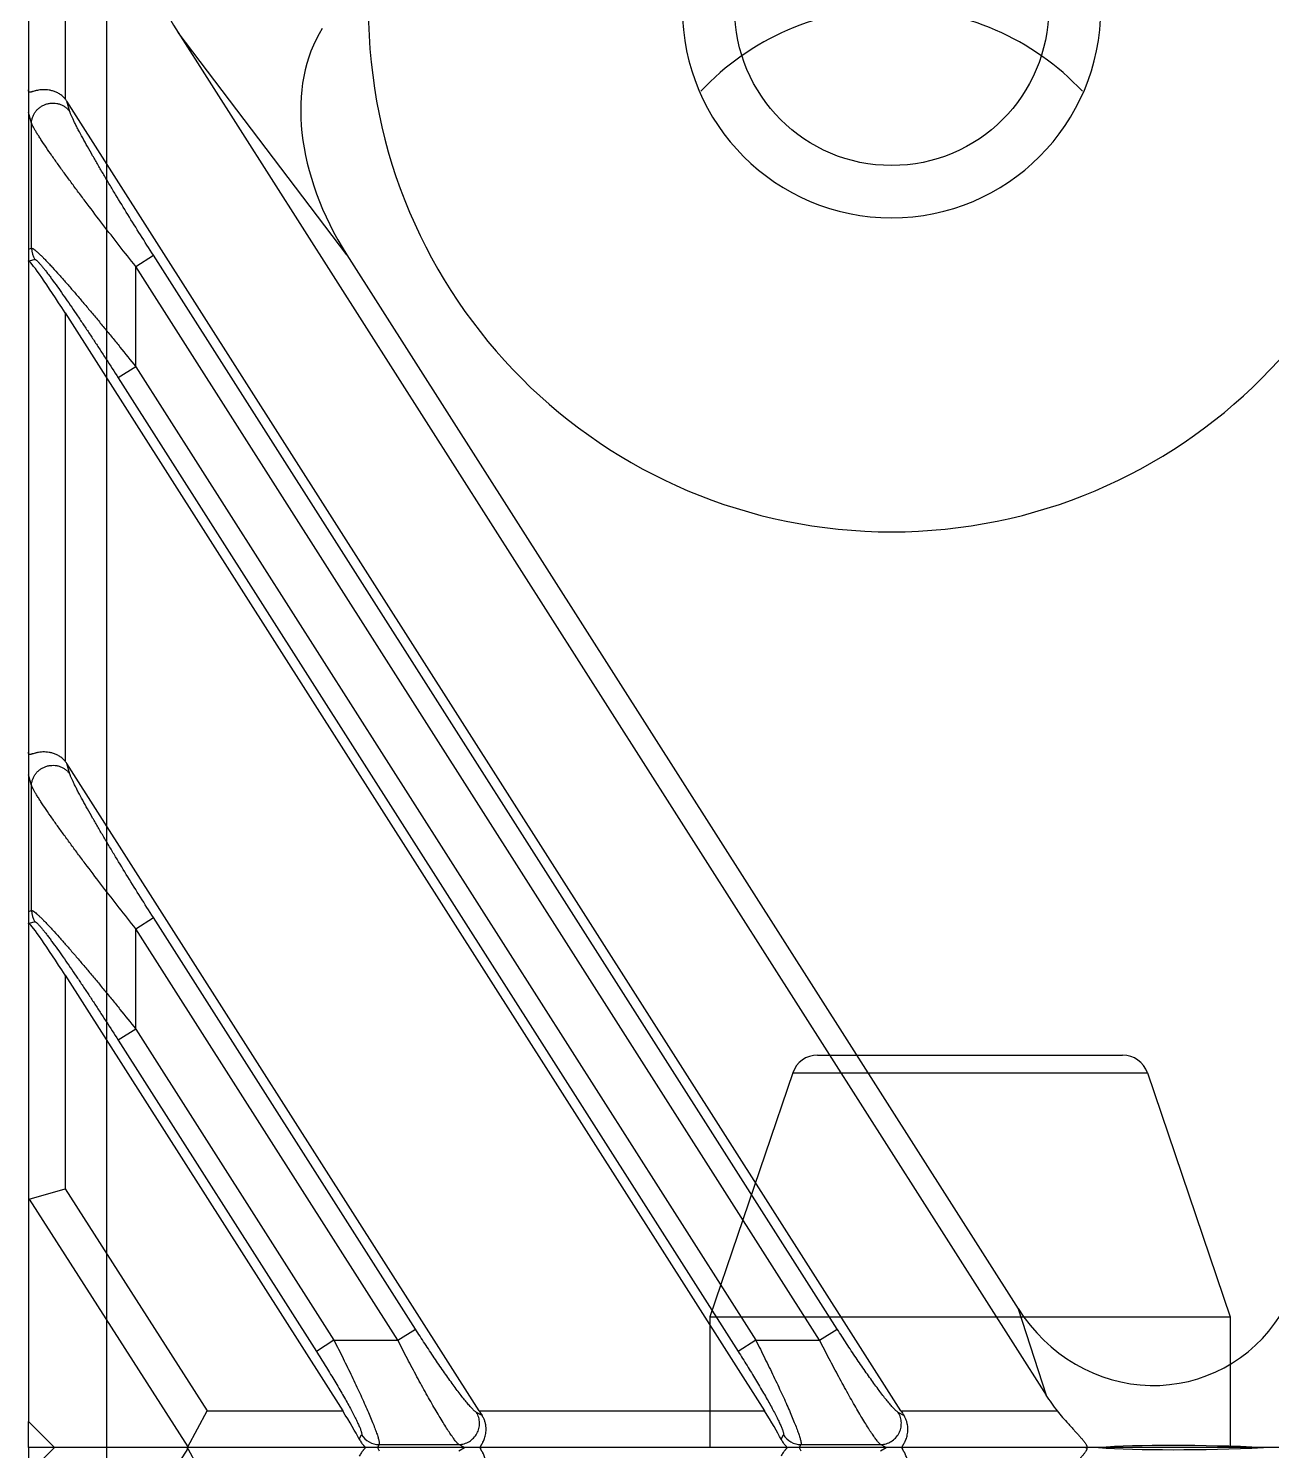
# Model space of a CAD drawing. Header units: millimetres. Extents: x 562 to 17351, y 2396 to 6995.
# Drawn here: x 12138.82 to 12162.58, y 4206.16 to 4233.34 of the extents above; entities that cross this region are included whole.
import ezdxf

# ---------------------------------------------------------------- set-up
doc = ezdxf.new("R2010")
doc.units = ezdxf.units.MM
doc.layers.add('_88746', color=7, linetype='Continuous')

# ---------------------------------------------------------------- blocks, each defined once
blk = doc.blocks.new('DTGCNV')
at = {"color": 7, "linetype": 'Continuous'}
for p, q in [((12731.701, 5017.697), (12737.535, 5017.697)), ((12731.228, 5017.358), (12729.643, 5012.697)), ((12731.228, 5017.358), (12738.009, 5017.358)), ((12738.009, 5017.358), (12739.593, 5012.697)), ((12729.643, 5012.697), (12729.643, 5010.197)), ((12729.643, 5012.697), (12739.593, 5012.697)), ((12739.593, 5012.697), (12739.593, 5010.197)), ((12717.118, 5010.197), (12716.618, 5009.697)), ((12716.618, 5010.197), (12716.618, 4673.197)), ((13316.618, 5010.197), (12716.618, 5010.197)), ((12723.29, 5010.197), (12723.323, 5010.138)), ((12724.846, 5010.138), (12724.954, 5010.197)), ((12731.353, 5010.197), (12731.385, 5010.138)), ((12732.909, 5010.138), (12733.017, 5010.197)), ((12719.662, 5010.18), (12716.635, 5005.452)), ((12719.662, 5010.18), (12720.035, 5009.497)), ((12717.318, 4710.171), (12717.318, 4698.471)), ((12722.704, 4695.492), (12719.48, 4699.738)), ((12719.48, 4699.738), (12736.07, 4673.698)), ((12733.297, 4673.397), (12717.353, 4698.425)), ((12717.412, 4698.222), (12717.353, 4698.425)), ((12716.677, 4698.008), (12716.618, 4698.21)), ((12716.677, 4695.616), (12716.677, 4698.008)), ((12716.618, 4695.599), (12716.677, 4695.616)), ((12716.74, 4695.402), (12716.631, 4695.371)), ((12718.67, 4695.268), (12719.006, 4695.482)), ((12731.742, 4674.749), (12718.67, 4695.268)), ((12718.67, 4693.352), (12718.67, 4695.268)), ((12732.078, 4674.963), (12719.006, 4695.482)), ((12722.704, 4695.492), (12735.535, 4675.352)), ((12717.318, 4694.384), (12730.688, 4673.397)), ((12717.318, 4694.384), (12717.318, 4685.816)), ((12718.67, 4693.352), (12718.334, 4693.138)), ((12718.67, 4693.352), (12730.521, 4674.749)), ((12718.334, 4693.138), (12730.185, 4674.535)), ((12725.234, 4673.397), (12717.353, 4685.769)), ((12717.412, 4685.566), (12717.353, 4685.769)), ((12716.677, 4685.352), (12716.618, 4685.555)), ((12716.677, 4682.96), (12716.677, 4685.352)), ((12716.618, 4682.943), (12716.677, 4682.96)), ((12716.74, 4682.746), (12716.631, 4682.715)), ((12718.67, 4682.612), (12719.006, 4682.826)), ((12724.015, 4674.963), (12719.006, 4682.826)), ((12723.679, 4674.749), (12718.67, 4682.612)), ((12718.67, 4680.696), (12718.67, 4682.612)), ((12717.318, 4681.728), (12722.626, 4673.397)), ((12717.318, 4681.728), (12717.318, 4677.643)), ((12718.67, 4680.696), (12718.334, 4680.482)), ((12718.67, 4680.696), (12722.459, 4674.749)), ((12718.334, 4680.482), (12722.123, 4674.535)), ((12716.635, 4677.443), (12717.318, 4677.643)), ((12717.318, 4677.643), (12720.035, 4673.397)), ((12716.635, 4677.443), (12719.662, 4672.714)), ((12735.535, 4675.352), (12736.07, 4673.698)), ((12723.679, 4674.749), (12724.015, 4674.963)), ((12731.742, 4674.749), (12732.078, 4674.963)), ((12722.459, 4674.749), (12722.123, 4674.535)), ((12722.459, 4674.749), (12723.679, 4674.749)), ((12730.521, 4674.749), (12730.185, 4674.535)), ((12730.521, 4674.749), (12731.742, 4674.749)), ((12719.662, 4672.714), (12720.035, 4673.397)), ((12720.035, 4673.397), (12722.626, 4673.397)), ((12725.291, 4673.309), (12725.182, 4673.369)), ((12725.234, 4673.397), (12730.688, 4673.397)), ((12733.353, 4673.309), (12733.245, 4673.369)), ((12733.297, 4673.397), (12736.286, 4673.397)), ((12716.618, 4673.197), (12717.118, 4672.697)), ((12722.942, 4672.86), (12722.987, 4672.941)), ((12731.005, 4672.86), (12731.049, 4672.941)), ((13316.618, 4672.697), (12717.118, 4672.697)), ((12723.323, 4672.756), (12723.29, 4672.697)), ((12723.323, 4672.756), (12724.846, 4672.756)), ((12724.954, 4672.697), (12724.846, 4672.756)), ((12731.385, 4672.756), (12731.353, 4672.697)), ((12731.385, 4672.756), (12732.909, 4672.756)), ((12733.017, 4672.697), (12732.909, 4672.756))]:
    blk.add_line(p, q, dxfattribs=at)
blk.add_circle((12733.118, 4700.197), 3, dxfattribs=at)
for centre, radius, start, end in [((12731.701, 5017.197), 0.5, 90, 161.222), ((12737.535, 5017.197), 0.5, 18.778, 90), ((12717.079, 4695.617), 0.402, 180.1282, 212.3718), ((12717.079, 4682.961), 0.402, 180.1282, 212.3718), ((12723.324, 4673.158), 0.402, 212.7568, 269.7432), ((12731.387, 4673.158), 0.402, 212.7568, 269.7432)]:
    blk.add_arc(centre, radius, start, end, dxfattribs=at)
for centre, major_axis, ratio, start_param, end_param in [((12719.184, 5009.497), (0.468, 0.695), 0.186347, -0.096093, 0.124846), ((12739.508, 5010.429), (3.18, 0.087), 0.080959, -2.446687, -1.345204), ((12722.169, 4701.122), (-2.652, 3.493), 0.684108, 0.247768, 1.451017), ((12725.393, 4696.876), (-2.652, 3.493), 0.684108, 0.247768, 1.451017), ((12717.02, 4698.2), (-0.117, 0.402), 0.954439, -1.274405, -1.134443), ((12717.318, 4694.27), (-0.698, 1.104), 0.046753, -1.496981, -0.118001), ((12717.02, 4685.544), (-0.117, 0.402), 0.954439, -1.274405, -1.134443), ((12717.318, 4681.614), (-0.698, 1.104), 0.046753, -1.496981, -0.118001), ((12717.318, 4676.312), (-0.687, 1.129), 0.116833, -0.03135, 0.189589), ((12738.027, 4677.044), (0.977, -3.022), 0.944553, -1.302149, 0.662888), ((12738.562, 4675.39), (-0.977, 3.022), 0.944553, -4.443741, -4.326562), ((12722.553, 4673.397), (-0.449, 0.699), 0.073624, -2.493847, -1.618026), ((12725.307, 4673.397), (-0.449, 0.699), 0.073624, 1.523567, 1.649478), ((12730.616, 4673.397), (-0.449, 0.699), 0.073624, -2.493847, -1.618026), ((12733.37, 4673.397), (-0.449, 0.699), 0.073624, 1.523567, 1.649478), ((12719.184, 4673.397), (-0.468, 0.695), 0.186347, -3.266439, -3.0455), ((12739.508, 4672.466), (3.18, -0.087), 0.080959, 1.345204, 2.446687)]:
    blk.add_ellipse(centre, major_axis=major_axis, ratio=ratio, start_param=start_param, end_param=end_param, dxfattribs=at)
for points, knots in [([(12723.044, 5010.197), (12723.045, 5010.197), (12723.047, 5010.197), (12723.049, 5010.197), (12723.051, 5010.196), (12723.052, 5010.194), (12723.052, 5010.191), (12723.051, 5010.189), (12723.049, 5010.185), (12723.045, 5010.179), (12723.04, 5010.172), (12723.032, 5010.163), (12723.024, 5010.153), (12723.014, 5010.142), (12723.001, 5010.126), (12722.983, 5010.102), (12722.962, 5010.07), (12722.948, 5010.047), (12722.942, 5010.035)], [0, 0, 0, 0, 0.012996, 0.023691, 0.032499, 0.040267, 0.057606, 0.069409, 0.083767, 0.120475, 0.167471, 0.223673, 0.287908, 0.359194, 0.436597, 0.607104, 0.795683, 1, 1, 1, 1]), ([(12725.291, 5009.585), (12725.302, 5009.603), (12725.323, 5009.64), (12725.346, 5009.699), (12725.36, 5009.759), (12725.367, 5009.818), (12725.367, 5009.874), (12725.361, 5009.927), (12725.351, 5009.975), (12725.338, 5010.02), (12725.323, 5010.059), (12725.309, 5010.089), (12725.297, 5010.111), (12725.289, 5010.125), (12725.282, 5010.138), (12725.275, 5010.15), (12725.269, 5010.161), (12725.264, 5010.17), (12725.261, 5010.177), (12725.26, 5010.182), (12725.26, 5010.186), (12725.261, 5010.19), (12725.263, 5010.193), (12725.265, 5010.195), (12725.268, 5010.196), (12725.273, 5010.197), (12725.277, 5010.197), (12725.28, 5010.197)], [0, 0, 0, 0, 0.097065, 0.192515, 0.285324, 0.374606, 0.459616, 0.539864, 0.615058, 0.684982, 0.749399, 0.807935, 0.834791, 0.859873, 0.883022, 0.904001, 0.922558, 0.93844, 0.951423, 0.956829, 0.961578, 0.96963, 0.973476, 0.977585, 0.982189, 0.987423, 1, 1, 1, 1]), ([(12731.107, 5010.197), (12731.108, 5010.197), (12731.11, 5010.197), (12731.112, 5010.197), (12731.113, 5010.196), (12731.115, 5010.194), (12731.115, 5010.191), (12731.114, 5010.189), (12731.112, 5010.185), (12731.108, 5010.179), (12731.102, 5010.172), (12731.095, 5010.163), (12731.086, 5010.153), (12731.077, 5010.142), (12731.063, 5010.126), (12731.045, 5010.102), (12731.024, 5010.07), (12731.011, 5010.047), (12731.005, 5010.035)], [0, 0, 0, 0, 0.012997, 0.023693, 0.032502, 0.040269, 0.057607, 0.069406, 0.083763, 0.120473, 0.16747, 0.223668, 0.287904, 0.359192, 0.436594, 0.607104, 0.795683, 1, 1, 1, 1]), ([(12733.353, 5009.585), (12733.365, 5009.603), (12733.386, 5009.64), (12733.408, 5009.699), (12733.423, 5009.759), (12733.429, 5009.818), (12733.429, 5009.874), (12733.424, 5009.927), (12733.414, 5009.975), (12733.401, 5010.02), (12733.386, 5010.059), (12733.371, 5010.089), (12733.36, 5010.111), (12733.352, 5010.125), (12733.344, 5010.138), (12733.337, 5010.15), (12733.332, 5010.161), (12733.327, 5010.17), (12733.324, 5010.177), (12733.323, 5010.182), (12733.323, 5010.186), (12733.324, 5010.19), (12733.326, 5010.193), (12733.328, 5010.195), (12733.331, 5010.196), (12733.336, 5010.197), (12733.34, 5010.197), (12733.342, 5010.197)], [0, 0, 0, 0, 0.097065, 0.192515, 0.285324, 0.374606, 0.459616, 0.539864, 0.615058, 0.684982, 0.749399, 0.807935, 0.834791, 0.859873, 0.883022, 0.904001, 0.922558, 0.93844, 0.951423, 0.956829, 0.961578, 0.96963, 0.973476, 0.977585, 0.982189, 0.987423, 1, 1, 1, 1]), ([(12736.824, 5010.197), (12736.828, 5010.197), (12736.834, 5010.197), (12736.841, 5010.194), (12736.845, 5010.191), (12736.849, 5010.186), (12736.85, 5010.181), (12736.85, 5010.175), (12736.849, 5010.167), (12736.846, 5010.156), (12736.839, 5010.142), (12736.83, 5010.126), (12736.818, 5010.109), (12736.799, 5010.082), (12736.77, 5010.047), (12736.731, 5010.002), (12736.687, 5009.953), (12736.641, 5009.902), (12736.592, 5009.849), (12736.542, 5009.794), (12736.473, 5009.718), (12736.387, 5009.62), (12736.319, 5009.539), (12736.286, 5009.497)], [0, 0, 0, 0, 0.011112, 0.020255, 0.024391, 0.028473, 0.037279, 0.042422, 0.048212, 0.061978, 0.078873, 0.098855, 0.121745, 0.147283, 0.20515, 0.270312, 0.341022, 0.415964, 0.494162, 0.574906, 0.657633, 0.827281, 1, 1, 1, 1]), ([(12717.318, 4698.471), (12717.303, 4698.49), (12717.269, 4698.524), (12717.21, 4698.567), (12717.147, 4698.6), (12717.082, 4698.624), (12717.017, 4698.639), (12716.954, 4698.646), (12716.895, 4698.647), (12716.84, 4698.643), (12716.797, 4698.636), (12716.766, 4698.629), (12716.739, 4698.622), (12716.714, 4698.615), (12716.69, 4698.608), (12716.676, 4698.603), (12716.662, 4698.6), (12716.651, 4698.598), (12716.64, 4698.598), (12716.632, 4698.601), (12716.625, 4698.607), (12716.621, 4698.616), (12716.619, 4698.628), (12716.618, 4698.636), (12716.618, 4698.641)], [0, 0, 0, 0, 0.092092, 0.18383, 0.274482, 0.363041, 0.448376, 0.529457, 0.605459, 0.675766, 0.739913, 0.769539, 0.797439, 0.847676, 0.869774, 0.889641, 0.907107, 0.922074, 0.934647, 0.945489, 0.956057, 0.968087, 0.982675, 1, 1, 1, 1]), ([(12716.677, 4698.008), (12716.678, 4698.028), (12716.682, 4698.069), (12716.699, 4698.129), (12716.725, 4698.185), (12716.76, 4698.237), (12716.803, 4698.283), (12716.853, 4698.322), (12716.909, 4698.354), (12716.968, 4698.376), (12717.031, 4698.389), (12717.095, 4698.393), (12717.158, 4698.387), (12717.219, 4698.371), (12717.276, 4698.346), (12717.329, 4698.312), (12717.375, 4698.271), (12717.4, 4698.239), (12717.412, 4698.222)], [0, 0, 0, 0, 0.061113, 0.122614, 0.184534, 0.246921, 0.309743, 0.372936, 0.436398, 0.5, 0.563602, 0.627064, 0.690257, 0.753079, 0.815466, 0.877386, 0.938887, 1, 1, 1, 1]), ([(12719.006, 4695.482), (12718.923, 4695.612), (12718.76, 4695.87), (12718.519, 4696.257), (12718.323, 4696.578), (12718.17, 4696.832), (12718.059, 4697.019), (12717.951, 4697.203), (12717.847, 4697.382), (12717.748, 4697.555), (12717.657, 4697.72), (12717.586, 4697.851), (12717.535, 4697.949), (12717.501, 4698.017), (12717.471, 4698.078), (12717.446, 4698.133), (12717.428, 4698.175), (12717.418, 4698.203), (12717.414, 4698.216), (12717.412, 4698.222)], [0, 0, 0, 0, 0.145071, 0.289149, 0.431131, 0.500908, 0.569567, 0.636803, 0.702211, 0.76523, 0.825074, 0.880596, 0.906233, 0.930094, 0.951832, 0.971044, 0.987264, 0.994099, 1, 1, 1, 1]), ([(12718.67, 4695.268), (12718.563, 4695.402), (12718.353, 4695.668), (12718.043, 4696.068), (12717.791, 4696.398), (12717.595, 4696.658), (12717.455, 4696.847), (12717.319, 4697.032), (12717.19, 4697.211), (12717.069, 4697.381), (12716.959, 4697.541), (12716.875, 4697.667), (12716.815, 4697.76), (12716.776, 4697.822), (12716.743, 4697.878), (12716.715, 4697.928), (12716.696, 4697.965), (12716.684, 4697.991), (12716.679, 4698.003), (12716.677, 4698.008)], [0, 0, 0, 0, 0.151037, 0.300586, 0.447016, 0.518439, 0.588237, 0.655992, 0.721178, 0.783101, 0.840848, 0.893205, 0.916879, 0.938573, 0.958018, 0.974928, 0.989013, 0.994909, 1, 1, 1, 1]), ([(12716.677, 4695.616), (12716.679, 4695.617), (12716.684, 4695.617), (12716.692, 4695.614), (12716.702, 4695.609), (12716.713, 4695.603), (12716.727, 4695.594), (12716.747, 4695.578), (12716.777, 4695.553), (12716.817, 4695.517), (12716.862, 4695.474), (12716.911, 4695.425), (12716.964, 4695.37), (12717.021, 4695.31), (12717.102, 4695.223), (12717.209, 4695.105), (12717.342, 4694.954), (12717.481, 4694.794), (12717.624, 4694.627), (12717.77, 4694.454), (12717.918, 4694.277), (12718.068, 4694.096), (12718.218, 4693.913), (12718.419, 4693.665), (12718.57, 4693.478), (12718.67, 4693.352)], [0, 0, 0, 0, 0.002036, 0.004765, 0.008306, 0.012701, 0.017956, 0.024063, 0.038745, 0.05652, 0.077106, 0.100208, 0.125538, 0.152825, 0.181822, 0.244102, 0.310933, 0.381227, 0.454167, 0.529124, 0.605619, 0.683271, 0.76177, 0.840872, 1, 1, 1, 1]), ([(12716.618, 4695.369), (12716.618, 4695.37), (12716.618, 4695.371), (12716.619, 4695.373), (12716.62, 4695.375), (12716.622, 4695.375), (12716.624, 4695.375), (12716.626, 4695.374), (12716.628, 4695.373), (12716.63, 4695.371), (12716.631, 4695.371)], [0, 0, 0, 0, 0.134296, 0.239838, 0.325336, 0.408088, 0.50825, 0.637794, 0.80127, 1, 1, 1, 1]), ([(12716.74, 4695.402), (12716.741, 4695.403), (12716.745, 4695.402), (12716.749, 4695.401), (12716.754, 4695.398), (12716.762, 4695.393), (12716.773, 4695.385), (12716.785, 4695.374), (12716.799, 4695.361), (12716.814, 4695.345), (12716.836, 4695.32), (12716.867, 4695.284), (12716.907, 4695.235), (12716.95, 4695.18), (12716.996, 4695.121), (12717.044, 4695.056), (12717.112, 4694.964), (12717.199, 4694.842), (12717.307, 4694.689), (12717.418, 4694.529), (12717.53, 4694.364), (12717.644, 4694.195), (12717.759, 4694.023), (12717.874, 4693.849), (12717.989, 4693.673), (12718.143, 4693.436), (12718.257, 4693.258), (12718.334, 4693.138)], [0, 0, 0, 0, 0.001988, 0.003277, 0.004801, 0.008605, 0.013451, 0.019328, 0.026206, 0.034036, 0.042764, 0.062675, 0.085465, 0.110691, 0.137955, 0.166932, 0.197336, 0.261568, 0.329268, 0.399486, 0.471568, 0.545042, 0.619552, 0.694837, 0.77068, 0.84692, 1, 1, 1, 1]), ([(12717.318, 4685.816), (12717.303, 4685.834), (12717.269, 4685.868), (12717.21, 4685.911), (12717.147, 4685.944), (12717.082, 4685.968), (12717.017, 4685.983), (12716.954, 4685.991), (12716.895, 4685.991), (12716.84, 4685.987), (12716.797, 4685.98), (12716.766, 4685.973), (12716.739, 4685.966), (12716.714, 4685.959), (12716.69, 4685.952), (12716.676, 4685.948), (12716.662, 4685.944), (12716.651, 4685.942), (12716.64, 4685.943), (12716.632, 4685.945), (12716.625, 4685.951), (12716.621, 4685.96), (12716.619, 4685.972), (12716.618, 4685.98), (12716.618, 4685.985)], [0, 0, 0, 0, 0.092092, 0.18383, 0.274482, 0.363041, 0.448376, 0.529457, 0.605459, 0.675766, 0.739913, 0.769539, 0.797439, 0.847676, 0.869774, 0.889641, 0.907107, 0.922074, 0.934647, 0.945489, 0.956057, 0.968087, 0.982675, 1, 1, 1, 1]), ([(12716.677, 4685.352), (12716.678, 4685.372), (12716.682, 4685.413), (12716.699, 4685.473), (12716.725, 4685.529), (12716.76, 4685.581), (12716.803, 4685.627), (12716.853, 4685.667), (12716.909, 4685.698), (12716.968, 4685.72), (12717.031, 4685.733), (12717.095, 4685.737), (12717.158, 4685.731), (12717.219, 4685.715), (12717.276, 4685.69), (12717.329, 4685.656), (12717.375, 4685.615), (12717.4, 4685.583), (12717.412, 4685.566)], [0, 0, 0, 0, 0.061113, 0.122614, 0.184534, 0.246921, 0.309743, 0.372936, 0.436398, 0.5, 0.563602, 0.627064, 0.690257, 0.753079, 0.815466, 0.877386, 0.938887, 1, 1, 1, 1]), ([(12719.006, 4682.826), (12718.923, 4682.956), (12718.76, 4683.214), (12718.519, 4683.601), (12718.323, 4683.923), (12718.17, 4684.177), (12718.059, 4684.363), (12717.951, 4684.547), (12717.847, 4684.726), (12717.748, 4684.899), (12717.657, 4685.064), (12717.586, 4685.195), (12717.535, 4685.294), (12717.501, 4685.361), (12717.471, 4685.422), (12717.446, 4685.477), (12717.428, 4685.519), (12717.418, 4685.547), (12717.414, 4685.56), (12717.412, 4685.566)], [0, 0, 0, 0, 0.145071, 0.289149, 0.431131, 0.500908, 0.569567, 0.636803, 0.702211, 0.76523, 0.825074, 0.880596, 0.906233, 0.930094, 0.951832, 0.971044, 0.987264, 0.994099, 1, 1, 1, 1]), ([(12718.67, 4682.612), (12718.563, 4682.746), (12718.353, 4683.013), (12718.043, 4683.412), (12717.791, 4683.742), (12717.595, 4684.002), (12717.455, 4684.191), (12717.319, 4684.376), (12717.19, 4684.555), (12717.069, 4684.725), (12716.959, 4684.885), (12716.875, 4685.011), (12716.815, 4685.104), (12716.776, 4685.166), (12716.743, 4685.223), (12716.715, 4685.272), (12716.696, 4685.309), (12716.684, 4685.335), (12716.679, 4685.347), (12716.677, 4685.352)], [0, 0, 0, 0, 0.151037, 0.300586, 0.447016, 0.518439, 0.588237, 0.655992, 0.721178, 0.783101, 0.840848, 0.893205, 0.916879, 0.938573, 0.958018, 0.974928, 0.989013, 0.994909, 1, 1, 1, 1]), ([(12716.677, 4682.96), (12716.679, 4682.961), (12716.684, 4682.961), (12716.692, 4682.958), (12716.702, 4682.954), (12716.713, 4682.947), (12716.727, 4682.938), (12716.747, 4682.922), (12716.777, 4682.897), (12716.817, 4682.861), (12716.862, 4682.818), (12716.911, 4682.769), (12716.964, 4682.714), (12717.021, 4682.654), (12717.102, 4682.567), (12717.209, 4682.449), (12717.342, 4682.298), (12717.481, 4682.138), (12717.624, 4681.971), (12717.77, 4681.798), (12717.918, 4681.621), (12718.068, 4681.44), (12718.218, 4681.257), (12718.419, 4681.009), (12718.57, 4680.822), (12718.67, 4680.696)], [0, 0, 0, 0, 0.002036, 0.004765, 0.008306, 0.012701, 0.017956, 0.024063, 0.038745, 0.05652, 0.077106, 0.100208, 0.125538, 0.152825, 0.181822, 0.244102, 0.310933, 0.381227, 0.454167, 0.529124, 0.605619, 0.683271, 0.76177, 0.840872, 1, 1, 1, 1]), ([(12716.74, 4682.746), (12716.741, 4682.747), (12716.745, 4682.747), (12716.749, 4682.745), (12716.754, 4682.743), (12716.762, 4682.737), (12716.773, 4682.729), (12716.785, 4682.718), (12716.799, 4682.705), (12716.814, 4682.689), (12716.836, 4682.664), (12716.867, 4682.628), (12716.907, 4682.579), (12716.95, 4682.525), (12716.996, 4682.465), (12717.044, 4682.4), (12717.112, 4682.308), (12717.199, 4682.186), (12717.307, 4682.033), (12717.418, 4681.873), (12717.53, 4681.708), (12717.644, 4681.539), (12717.759, 4681.368), (12717.874, 4681.193), (12717.989, 4681.017), (12718.143, 4680.78), (12718.257, 4680.602), (12718.334, 4680.482)], [0, 0, 0, 0, 0.001988, 0.003277, 0.004801, 0.008605, 0.013451, 0.019328, 0.026206, 0.034036, 0.042764, 0.062675, 0.085465, 0.110691, 0.137955, 0.166932, 0.197336, 0.261568, 0.329268, 0.399486, 0.471568, 0.545042, 0.619552, 0.694837, 0.77068, 0.84692, 1, 1, 1, 1]), ([(12716.618, 4682.713), (12716.618, 4682.714), (12716.618, 4682.715), (12716.619, 4682.717), (12716.62, 4682.719), (12716.622, 4682.719), (12716.624, 4682.719), (12716.626, 4682.718), (12716.628, 4682.717), (12716.63, 4682.715), (12716.631, 4682.715)], [0, 0, 0, 0, 0.134296, 0.239838, 0.325336, 0.408088, 0.50825, 0.637794, 0.80127, 1, 1, 1, 1]), ([(12725.182, 4673.369), (12725.177, 4673.372), (12725.167, 4673.379), (12725.15, 4673.392), (12725.131, 4673.41), (12725.109, 4673.431), (12725.086, 4673.455), (12725.05, 4673.495), (12725.001, 4673.553), (12724.938, 4673.631), (12724.868, 4673.72), (12724.794, 4673.818), (12724.716, 4673.925), (12724.634, 4674.039), (12724.519, 4674.202), (12724.372, 4674.417), (12724.194, 4674.686), (12724.075, 4674.87), (12724.015, 4674.963)], [0, 0, 0, 0, 0.008615, 0.019455, 0.032505, 0.047714, 0.065009, 0.084305, 0.128526, 0.179599, 0.236742, 0.299202, 0.366274, 0.437309, 0.511707, 0.668418, 0.832402, 1, 1, 1, 1]), ([(12733.245, 4673.369), (12733.24, 4673.372), (12733.229, 4673.379), (12733.213, 4673.392), (12733.194, 4673.41), (12733.172, 4673.431), (12733.149, 4673.455), (12733.113, 4673.495), (12733.064, 4673.553), (12733, 4673.631), (12732.931, 4673.72), (12732.857, 4673.818), (12732.779, 4673.925), (12732.697, 4674.039), (12732.582, 4674.202), (12732.435, 4674.417), (12732.256, 4674.686), (12732.138, 4674.87), (12732.078, 4674.963)], [0, 0, 0, 0, 0.008615, 0.019455, 0.032505, 0.047714, 0.065009, 0.084305, 0.128526, 0.179599, 0.236742, 0.299202, 0.366274, 0.437309, 0.511707, 0.668418, 0.832402, 1, 1, 1, 1]), ([(12722.459, 4674.749), (12722.518, 4674.633), (12722.633, 4674.404), (12722.772, 4674.119), (12722.877, 4673.897), (12722.952, 4673.738), (12723.021, 4673.585), (12723.085, 4673.441), (12723.143, 4673.307), (12723.194, 4673.183), (12723.238, 4673.073), (12723.273, 4672.978), (12723.296, 4672.907), (12723.31, 4672.859), (12723.318, 4672.83), (12723.323, 4672.805), (12723.325, 4672.784), (12723.326, 4672.77), (12723.324, 4672.761), (12723.323, 4672.758), (12723.323, 4672.756)], [0, 0, 0, 0, 0.17863, 0.352747, 0.436605, 0.51745, 0.594578, 0.667244, 0.734677, 0.796087, 0.850691, 0.897742, 0.936571, 0.952732, 0.966652, 0.978305, 0.98769, 0.994858, 0.997662, 1, 1, 1, 1]), ([(12724.846, 4672.756), (12724.841, 4672.76), (12724.831, 4672.768), (12724.815, 4672.784), (12724.797, 4672.805), (12724.776, 4672.83), (12724.753, 4672.86), (12724.718, 4672.908), (12724.671, 4672.977), (12724.609, 4673.073), (12724.541, 4673.182), (12724.467, 4673.303), (12724.389, 4673.436), (12724.307, 4673.578), (12724.191, 4673.784), (12724.042, 4674.056), (12723.86, 4674.397), (12723.74, 4674.63), (12723.679, 4674.749)], [0, 0, 0, 0, 0.007664, 0.017477, 0.029447, 0.043543, 0.059716, 0.077906, 0.120046, 0.169342, 0.22513, 0.286734, 0.353486, 0.424739, 0.49987, 0.659399, 0.827544, 1, 1, 1, 1]), ([(12730.521, 4674.749), (12730.58, 4674.633), (12730.695, 4674.404), (12730.834, 4674.119), (12730.94, 4673.897), (12731.014, 4673.738), (12731.084, 4673.585), (12731.148, 4673.441), (12731.206, 4673.307), (12731.257, 4673.183), (12731.3, 4673.073), (12731.336, 4672.978), (12731.359, 4672.907), (12731.373, 4672.859), (12731.38, 4672.83), (12731.385, 4672.805), (12731.388, 4672.784), (12731.388, 4672.77), (12731.387, 4672.761), (12731.386, 4672.758), (12731.385, 4672.756)], [0, 0, 0, 0, 0.17863, 0.352747, 0.436605, 0.51745, 0.594578, 0.667244, 0.734677, 0.796087, 0.850691, 0.897742, 0.936571, 0.952732, 0.966652, 0.978305, 0.98769, 0.994858, 0.997662, 1, 1, 1, 1]), ([(12732.909, 4672.756), (12732.904, 4672.76), (12732.894, 4672.768), (12732.878, 4672.784), (12732.859, 4672.805), (12732.839, 4672.83), (12732.816, 4672.86), (12732.781, 4672.908), (12732.733, 4672.977), (12732.671, 4673.073), (12732.603, 4673.182), (12732.53, 4673.303), (12732.452, 4673.436), (12732.37, 4673.578), (12732.254, 4673.784), (12732.104, 4674.056), (12731.923, 4674.397), (12731.802, 4674.63), (12731.742, 4674.749)], [0, 0, 0, 0, 0.007664, 0.017477, 0.029447, 0.043543, 0.059716, 0.077906, 0.120046, 0.169342, 0.22513, 0.286734, 0.353486, 0.424739, 0.49987, 0.659399, 0.827544, 1, 1, 1, 1]), ([(12722.123, 4674.535), (12722.18, 4674.445), (12722.292, 4674.266), (12722.454, 4674.001), (12722.581, 4673.785), (12722.676, 4673.62), (12722.741, 4673.504), (12722.8, 4673.395), (12722.852, 4673.295), (12722.897, 4673.204), (12722.929, 4673.135), (12722.95, 4673.086), (12722.963, 4673.055), (12722.973, 4673.026), (12722.981, 4673.002), (12722.986, 4672.981), (12722.989, 4672.966), (12722.99, 4672.956), (12722.989, 4672.949), (12722.988, 4672.943), (12722.987, 4672.941)], [0, 0, 0, 0, 0.175673, 0.347519, 0.511196, 0.588381, 0.661487, 0.7297, 0.792145, 0.847915, 0.896102, 0.917087, 0.935869, 0.952372, 0.966531, 0.978313, 0.987727, 0.991571, 0.994868, 1, 1, 1, 1]), ([(12730.185, 4674.535), (12730.243, 4674.445), (12730.355, 4674.266), (12730.517, 4674.001), (12730.644, 4673.785), (12730.739, 4673.62), (12730.803, 4673.504), (12730.862, 4673.395), (12730.915, 4673.295), (12730.96, 4673.204), (12730.992, 4673.135), (12731.013, 4673.086), (12731.025, 4673.055), (12731.036, 4673.026), (12731.044, 4673.002), (12731.049, 4672.981), (12731.052, 4672.966), (12731.052, 4672.956), (12731.052, 4672.949), (12731.051, 4672.943), (12731.049, 4672.941)], [0, 0, 0, 0, 0.175673, 0.347519, 0.511196, 0.588381, 0.661487, 0.7297, 0.792145, 0.847915, 0.896102, 0.917087, 0.935869, 0.952372, 0.966531, 0.978313, 0.987727, 0.991571, 0.994868, 1, 1, 1, 1]), ([(12724.846, 4672.756), (12724.881, 4672.757), (12724.951, 4672.767), (12725.049, 4672.81), (12725.132, 4672.877), (12725.195, 4672.963), (12725.234, 4673.063), (12725.246, 4673.169), (12725.23, 4673.274), (12725.201, 4673.339), (12725.182, 4673.369)], [0, 0, 0, 0, 0.124309, 0.249137, 0.374435, 0.5, 0.625565, 0.750863, 0.875691, 1, 1, 1, 1]), ([(12725.28, 4672.697), (12725.277, 4672.697), (12725.273, 4672.698), (12725.268, 4672.699), (12725.265, 4672.7), (12725.263, 4672.702), (12725.261, 4672.705), (12725.26, 4672.708), (12725.26, 4672.712), (12725.261, 4672.717), (12725.264, 4672.724), (12725.269, 4672.734), (12725.275, 4672.744), (12725.282, 4672.756), (12725.289, 4672.77), (12725.297, 4672.784), (12725.309, 4672.806), (12725.323, 4672.835), (12725.338, 4672.875), (12725.351, 4672.919), (12725.361, 4672.968), (12725.367, 4673.021), (12725.367, 4673.077), (12725.36, 4673.136), (12725.346, 4673.195), (12725.323, 4673.254), (12725.302, 4673.291), (12725.291, 4673.309)], [0, 0, 0, 0, 0.012577, 0.017811, 0.022415, 0.026524, 0.030371, 0.038422, 0.043171, 0.048577, 0.06156, 0.077442, 0.095999, 0.116978, 0.140127, 0.165209, 0.192065, 0.250601, 0.315018, 0.384942, 0.460136, 0.540384, 0.625394, 0.714676, 0.807485, 0.902935, 1, 1, 1, 1]), ([(12732.909, 4672.756), (12732.944, 4672.757), (12733.014, 4672.767), (12733.112, 4672.81), (12733.195, 4672.877), (12733.258, 4672.963), (12733.297, 4673.063), (12733.309, 4673.169), (12733.292, 4673.274), (12733.263, 4673.339), (12733.245, 4673.369)], [0, 0, 0, 0, 0.124309, 0.249137, 0.374435, 0.5, 0.625565, 0.750863, 0.875691, 1, 1, 1, 1]), ([(12733.342, 4672.697), (12733.34, 4672.697), (12733.336, 4672.698), (12733.331, 4672.699), (12733.328, 4672.7), (12733.326, 4672.702), (12733.324, 4672.705), (12733.323, 4672.708), (12733.323, 4672.712), (12733.324, 4672.717), (12733.327, 4672.724), (12733.332, 4672.734), (12733.337, 4672.744), (12733.344, 4672.756), (12733.352, 4672.77), (12733.36, 4672.784), (12733.371, 4672.806), (12733.386, 4672.835), (12733.401, 4672.875), (12733.414, 4672.919), (12733.424, 4672.968), (12733.429, 4673.021), (12733.429, 4673.077), (12733.423, 4673.136), (12733.408, 4673.195), (12733.386, 4673.254), (12733.365, 4673.291), (12733.353, 4673.309)], [0, 0, 0, 0, 0.012577, 0.017811, 0.022415, 0.026524, 0.030371, 0.038422, 0.043171, 0.048577, 0.06156, 0.077442, 0.095999, 0.116978, 0.140127, 0.165209, 0.192065, 0.250601, 0.315018, 0.384942, 0.460136, 0.540384, 0.625394, 0.714676, 0.807485, 0.902935, 1, 1, 1, 1]), ([(12736.286, 4673.397), (12736.319, 4673.356), (12736.387, 4673.275), (12736.473, 4673.176), (12736.542, 4673.1), (12736.592, 4673.045), (12736.641, 4672.992), (12736.687, 4672.941), (12736.731, 4672.893), (12736.77, 4672.848), (12736.799, 4672.812), (12736.818, 4672.786), (12736.83, 4672.768), (12736.839, 4672.752), (12736.846, 4672.738), (12736.849, 4672.728), (12736.85, 4672.72), (12736.85, 4672.714), (12736.849, 4672.708), (12736.845, 4672.704), (12736.841, 4672.701), (12736.834, 4672.698), (12736.828, 4672.697), (12736.824, 4672.697)], [0, 0, 0, 0, 0.172719, 0.342367, 0.425093, 0.505837, 0.584035, 0.658977, 0.729688, 0.79485, 0.852716, 0.878254, 0.901145, 0.921127, 0.938022, 0.951788, 0.957578, 0.962721, 0.971527, 0.975609, 0.979745, 0.988888, 1, 1, 1, 1]), ([(12722.942, 4672.86), (12722.948, 4672.847), (12722.962, 4672.824), (12722.983, 4672.792), (12723.001, 4672.769), (12723.014, 4672.752), (12723.024, 4672.741), (12723.032, 4672.731), (12723.04, 4672.723), (12723.045, 4672.715), (12723.049, 4672.71), (12723.051, 4672.706), (12723.052, 4672.703), (12723.052, 4672.701), (12723.051, 4672.699), (12723.049, 4672.698), (12723.047, 4672.697), (12723.045, 4672.697), (12723.044, 4672.697)], [0, 0, 0, 0, 0.204317, 0.392896, 0.563403, 0.640806, 0.712092, 0.776327, 0.832529, 0.879525, 0.916233, 0.930591, 0.942394, 0.959733, 0.967501, 0.976309, 0.987004, 1, 1, 1, 1]), ([(12731.005, 4672.86), (12731.011, 4672.847), (12731.024, 4672.824), (12731.045, 4672.792), (12731.063, 4672.769), (12731.077, 4672.752), (12731.086, 4672.741), (12731.095, 4672.731), (12731.102, 4672.723), (12731.108, 4672.715), (12731.112, 4672.71), (12731.114, 4672.706), (12731.115, 4672.703), (12731.115, 4672.701), (12731.113, 4672.699), (12731.112, 4672.698), (12731.11, 4672.697), (12731.108, 4672.697), (12731.107, 4672.697)], [0, 0, 0, 0, 0.204317, 0.392896, 0.563403, 0.640806, 0.712092, 0.776327, 0.832529, 0.879525, 0.916233, 0.930591, 0.942394, 0.959733, 0.967501, 0.976309, 0.987004, 1, 1, 1, 1])]:
    blk.add_open_spline(points, degree=3, knots=knots, dxfattribs=at)
at = {"layer": '_88746', "color": 7, "linetype": 'Continuous'}
for p, q in [((12716.618, 4672.697), (12716.618, 4673.197)), ((12717.118, 4672.697), (12716.618, 4672.697))]:
    blk.add_line(p, q, dxfattribs=at)
blk = doc.blocks.new('*U61')
blk.add_blockref('DTGCNV', (-13016.618, -4845.197))
blk = doc.blocks.new('*U62')
at = {"color": 0, "linetype": 'ByBlock', "lineweight": -2, "transparency": 16777216}
for p in [(0, 337.5), (0, 0)]:
    blk.add_blockref('*U61', p, dxfattribs=at)
blk = doc.blocks.new('dfx')
at = {"color": 114, "linetype": 'Continuous', "lineweight": -3, "true_color": 0x139b48}
blk.add_line((13125.982, 8283.727), (13125.982, 8771.227), dxfattribs=at)
for centre, radius, start, end in [((13140.982, 8552.727), 10, 180, 0), ((13140.982, 8552.727), 4, 180, 0), ((13140.982, 8547.727), 5, 43.1308, 136.8692)]:
    blk.add_arc(centre, radius, start, end, dxfattribs=at)
blk = doc.blocks.new('*U142')
blk.add_blockref('dfx', (-13416.982, -8530.477))
blk = doc.blocks.new('*U143')
at = {"color": 0, "linetype": 'ByBlock', "lineweight": -2, "transparency": 16777216}
blk.add_blockref('*U142', (0, 0), dxfattribs=at)

msp = doc.modelspace()

# ---------------------------------------------------------------- block references
for name, p in [('*U62', (12438.816, 4041.217)), ('*U143', (12431.316, 4211.467))]:
    msp.add_blockref(name, p)

doc.saveas('drawing.dxf')
